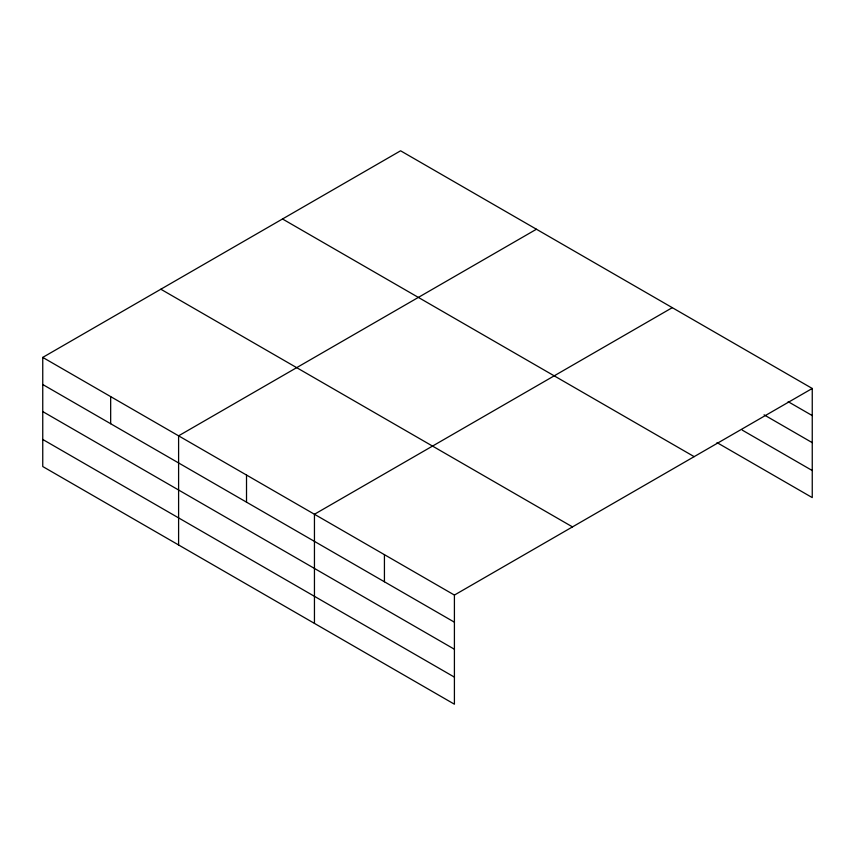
<?xml version="1.0" encoding="UTF-8"?>
<svg xmlns="http://www.w3.org/2000/svg" width="855" height="855" viewBox="0 0 855 855"><rect width="100%" height="100%" fill="white"/><g stroke="black" fill="none" stroke-linecap="round" stroke-linejoin="round"><path stroke-width="1.28" d="M42.75 357.401L454.411 595.069L454.411 704.199L42.75 466.531L42.75 357.401L400.589 150.801L812.25 388.469L812.25 497.599L717.024 442.623M536.438 229.236L178.599 435.826L178.599 544.956M672.287 307.661L314.448 514.261L314.448 623.391M454.411 595.069L812.25 388.469M788.16 401.679L812.25 415.583M764.071 414.835L812.25 442.655M742.268 430.129L812.25 470.539M282.503 218.976L694.164 456.645M160.836 289.225L572.497 526.894M42.75 384.515L454.411 622.183M42.75 411.576L454.411 649.244M42.75 439.459L454.411 677.128M384.429 554.66L384.429 581.774M246.518 475.049L246.518 502.163M110.669 396.613L110.669 423.727"/></g></svg>
